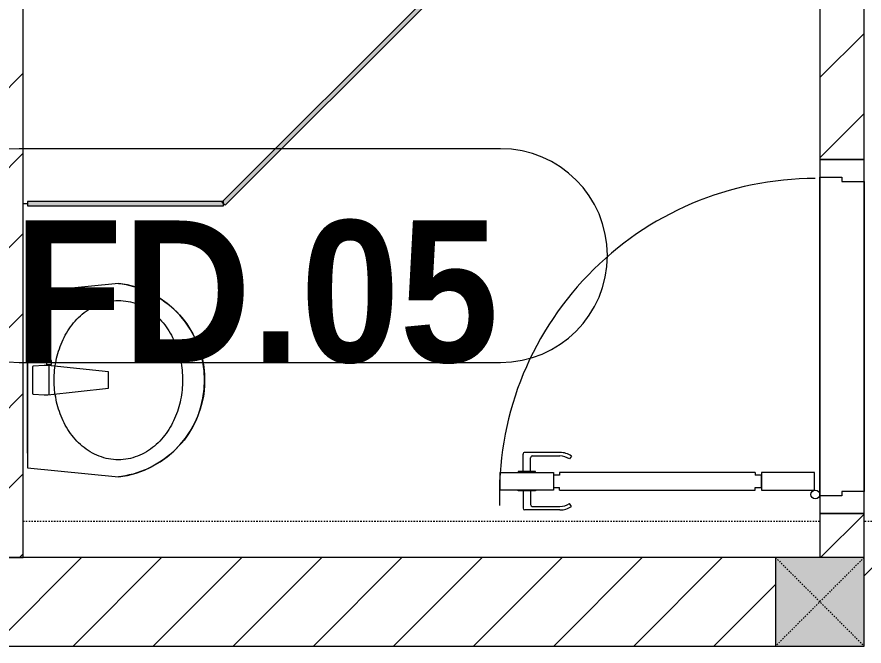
# Model space of a CAD drawing. Header units: millimetres. Extents: x 1591 to 240306, y -15958 to 82755.
# Drawn here: x 83340 to 85254, y 35537 to 36959 of the extents above; entities that cross this region are included whole.
import ezdxf

# ---------------------------------------------------------------- set-up
doc = ezdxf.new("R2010")
doc.units = ezdxf.units.MM
doc.linetypes.add('Dash', pattern=[6, 3, -3])
doc.linetypes.add('Dash 1_8_', pattern=[6.35, 3.175, -3.175])
for name, color, linetype, lineweight in [('0-1', 7, 'Continuous', 5), ('A-AREA', 32, 'Dash 1_8_', 9), ('A-DETL-GENF-1', 9, 'Continuous', 9), ('A-DOOR-1', 254, 'Continuous', 9), ('A-DOOR-2', 9, 'Continuous', 9), ('A-DOOR-IDEN', 31, 'Continuous', 9), ('A-FLOR-2', 9, 'Continuous', 9), ('A-GLAZ-CURT', 52, 'Continuous', 9), ('A-GLAZ-CURT-1', 254, 'Continuous', 9), ('A-GLAZ-CURT-2', 9, 'Continuous', 9), ('A-WALL-1', 253, 'Continuous', 18), ('A-WALL-2', 9, 'Continuous', 9), ('A-WALL-3', 113, 'Continuous', 18), ('A-WALL-PATT-1', 10, 'Continuous', 9), ('A-WALL-PATT-2', 111, 'Continuous', 9), ('P-SANR-FIXT-1', 254, 'Continuous', 9), ('S-COLS', 52, 'Continuous', 9), ('S-COLS-5', 52, 'Continuous', 18), ('S-COLS-HDLN', 52, 'Dash', 9)]:
    doc.layers.add(name, color=color, linetype=linetype, lineweight=lineweight)
doc.styles.add('Arial_B_3', font='arialbd_0.ttf', dxfattribs={"width": 0.9, "height": 320})
pattern_1 = [(45, (0, 0), (-90.50967, 90.50967), [])]

# ---------------------------------------------------------------- blocks, each defined once
blk = doc.blocks.new('DOOR_CW_01 CANH MO-PANEL KINH - DIG_02-800x2200-CỬA NHÔM KÍNH-V105-TKCS_MB TẦNG 3-4')
at = {"layer": 'A-DETL-GENF-1'}
for p, q in [((-347, 772), (-307, 772)), ((-347, 652), (-347, 772)), ((-307, 772), (-307, 652)), ((-349, 731.8), (-347, 731.8)), ((-349, 692.2), (-349, 731.8)), ((-347, 692.2), (-347, 731.8)), ((-307, 692.2), (-307, 731.8)), ((-305, 731.8), (-307, 731.8)), ((-305, 692.2), (-305, 731.8)), ((-392, 637), (-392, 716.5)), ((-349, 720.5), (-388, 720.5)), ((-305, 720.5), (-266, 720.5)), ((-262, 637), (-262, 716.5)), ((-384, 699.5), (-384, 637)), ((-349, 703.5), (-380, 703.5)), ((-347, 692.2), (-349, 692.2)), ((-307, 692.2), (-305, 692.2)), ((-305, 703.5), (-274, 703.5)), ((-270, 699.5), (-270, 637)), ((-307, 652), (-347, 652)), ((-313, 652), (-341, 652)), ((-341, 652), (-341, 638)), ((-313, 638), (-313, 652)), ((-347, 638), (-341, 638)), ((-347, 638), (-347, 196)), ((-307, 638), (-313, 638)), ((-307, 196), (-307, 638)), ((-383.9, 611.2), (-377.3, 615.8)), ((-270.1, 611.2), (-276.7, 615.8)), ((-347, 196), (-341, 196)), ((-341, 196), (-341, 182)), ((-307, 196), (-313, 196)), ((-313, 182), (-313, 196)), ((-307, 182), (-347, 182)), ((-347, 182), (-347, 62)), ((-341, 182), (-313, 182)), ((-307, 62), (-307, 182)), ((-347, 62), (-307, 62))]:
    blk.add_line(p, q, dxfattribs=at)
blk.add_circle((-357, 60), 10, dxfattribs=at)
for centre, radius, start, end in [((-357, 60), 714, 360, 92), ((-388, 716.5), 4, 90, 180), ((-266, 716.5), 4, 0, 90), ((-380, 699.5), 4, 90, 180), ((-274, 699.5), 4, 0, 90), ((-347, 637), 45, 180, 215), ((-347, 637), 37, 180, 215), ((-307, 637), 37, 325, 0), ((-307, 637), 45, 325, 0)]:
    blk.add_arc(centre, radius, start, end, dxfattribs=at)
at = {"layer": 'A-DOOR-2'}
for p, q in [((-360, 50), (-400, 50)), ((-400, 50), (-400, -50)), ((-360, 0), (-360, 50)), ((-357, 50), (-332, 50)), ((400, 50), (360, 50)), ((360, 50), (360, 0)), ((400, -50), (400, 50)), ((-350, 0), (-360, 0)), ((-350, -50), (-350, 0)), ((360, 0), (350, 0)), ((350, 0), (350, -50)), ((-400, -50), (-350, -50)), ((350, -50), (400, -50))]:
    blk.add_line(p, q, dxfattribs=at)
blk = doc.blocks.new('bonruatreo - Chậu rửa-V107-TKCS_MB TẦNG 3-4')
at = {"layer": 'P-SANR-FIXT-1'}
for p, q in [((-218.6, 205), (-198.4, 0)), ((198.4, 0), (218.6, 205)), ((-18.5, 182.5), (-32.2, 52.9)), ((18.5, 182.5), (-18.5, 182.5)), ((33, 45.4), (18.5, 182.5)), ((-35.6, 54.2), (-44.7, 54.2)), ((-44.7, 54.2), (-44.7, 42.8)), ((-44.7, 42.8), (-35.6, 42.8)), ((-35.6, 52.9), (-35.6, 54.2)), ((-32.2, 52.9), (-35.6, 52.9)), ((-35.6, 44.2), (-35.6, 52.9)), ((-35.6, 42.8), (-35.6, 44.2)), ((-35.6, 44.2), (-33.1, 44.2)), ((-32.2, 52.9), (-33.1, 44.2)), ((32.7, 48.5), (-32.7, 48.5)), ((-33, 37.3), (-31.4, 12.2)), ((31.4, 12.2), (33, 37.3)), ((-198.4, 0), (198.4, 0)), ((165, 0), (-165, 0)), ((-30.2, 11), (30.2, 11))]:
    blk.add_line(p, q, dxfattribs=at)
at = {"layer": 'P-SANR-FIXT-1', "flags": 128}
blk.add_lwpolyline([(-218.6, 205), (-217.4, 213.7), (-215.9, 222.4), (-214, 231), (-211.8, 239.5), (-209.3, 247.9), (-206.4, 256.2), (-203.2, 264.4), (-199.6, 272.5), (-195.8, 280.4), (-191.6, 288.1), (-187.1, 295.7), (-182.3, 303.1), (-177.3, 310.3), (-171.9, 317.3), (-166.3, 324.1), (-160.4, 330.6), (-154.2, 336.9), (-147.8, 342.9), (-141.2, 348.7), (-134.3, 354.2), (-127.3, 359.4), (-120, 364.4), (-112.5, 369), (-104.9, 373.4), (-97.1, 377.4), (-89.1, 381.2), (-81, 384.6), (-72.7, 387.6), (-64.4, 390.4), (-55.9, 392.8), (-47.3, 394.8), (-38.7, 396.6), (-30, 397.9), (-21.3, 399), (-12.5, 399.6), (-3.7, 400), (5.1, 399.9), (13.9, 399.6), (22.6, 398.8), (31.4, 397.8), (40.1, 396.3), (48.7, 394.5), (57.2, 392.4), (65.7, 390), (74, 387.2), (82.2, 384.1), (90.3, 380.6), (98.3, 376.8), (106.1, 372.7), (113.7, 368.3), (121.1, 363.6), (128.4, 358.7), (135.4, 353.4), (142.2, 347.8), (148.8, 342), (155.2, 335.9), (161.3, 329.6), (167.2, 323), (172.8, 316.2), (178.1, 309.2), (183.1, 302), (187.8, 294.6), (192.2, 287), (196.4, 279.2), (200.2, 271.3), (203.7, 263.2), (206.8, 255), (209.7, 246.6), (212.2, 238.2), (214.3, 229.7), (216.1, 221.1), (217.6, 212.4), (218.6, 205)], dxfattribs=at)
at = {"layer": 'P-SANR-FIXT-1'}
for centre, radius, start, end in [((0, 180), 220, 6.525, 173.475), ((5.5, 41.4), 38.7, 175.8543, 186.034), ((-5.5, 41.4), 38.7, 353.966, 6.034), ((-30.1, 12.3), 1.3, 183.5997, 268.7722), ((30.1, 12.3), 1.3, 271.2278, 356.4003)]:
    blk.add_arc(centre, radius, start, end, dxfattribs=at)
for points in [[(-180, 205), (-180, 212.4), (-178.6, 227.3), (-172.4, 248.8), (-162.5, 268.9), (-149.4, 287), (-133.8, 303), (-116.1, 316.6), (-96.9, 327.9), (-76.5, 336.8), (-55.2, 343.5), (-33.3, 347.9), (-11.2, 350.1), (11.1, 350.1), (33.3, 347.9), (55.2, 343.5), (76.5, 336.8), (96.9, 327.9), (116.1, 316.6), (133.8, 302.9), (149.5, 287), (162.5, 268.8), (172.4, 248.8), (178.6, 227.3), (180, 212.4), (180, 205)], [(180, 205), (180, 197.6), (178.6, 182.7), (172.4, 161.2), (162.5, 141.2), (149.5, 123), (133.8, 107.1), (116.1, 93.4), (96.9, 82.1), (76.5, 73.2), (55.2, 66.5), (33.3, 62.1), (11.1, 59.9), (-11.2, 59.9), (-33.3, 62.1), (-55.2, 66.5), (-76.5, 73.2), (-96.9, 82.1), (-116.1, 93.4), (-133.8, 107), (-149.4, 123), (-162.5, 141.1), (-172.4, 161.2), (-178.6, 182.7), (-180, 197.6), (-180, 205)]]:
    blk.add_open_spline(points, degree=3, dxfattribs=at)
blk = doc.blocks.new('System Panel - Glazed-647900-TKCS_MB TẦNG 3-4')
at = {"layer": 'A-GLAZ-CURT'}
blk.add_hatch(color=256, dxfattribs=at).paths.add_polyline_path([(-221.3, 5), (-221.3, -5), (221.3, -5), (221.3, 5), (-65.6, 5)])
at = {"layer": 'A-GLAZ-CURT-2'}
for p, q in [((221.3, 5), (-221.3, 5)), ((-221.3, 5), (-221.3, -5)), ((221.3, -5), (221.3, 5)), ((-221.3, -5), (221.3, -5))]:
    blk.add_line(p, q, dxfattribs=at)
blk = doc.blocks.new('System Panel - Glazed-579379-TKCS_MB TẦNG 3-4')
at = {"layer": 'A-GLAZ-CURT'}
blk.add_hatch(color=256, dxfattribs=at).paths.add_polyline_path([(350.6, 5), (-350.6, 5), (-350.6, -5), (350.6, -5)])
at = {"layer": 'A-GLAZ-CURT-2'}
for p, q in [((350.6, 5), (-350.6, 5)), ((-350.6, 5), (-350.6, -5)), ((350.6, -5), (350.6, 5)), ((-350.6, -5), (350.6, -5))]:
    blk.add_line(p, q, dxfattribs=at)
blk = doc.blocks.new('NCV_TKTC_TANG 3 - 4_rvt-2-TKCS_MB TẦNG 3-4')
at = {"layer": 'A-WALL-PATT-1'}
h = blk.add_hatch(dxfattribs=at)
h.set_pattern_fill('FP_1', color=256, style=0, pattern_type=2)
h.set_pattern_definition(pattern_1)
h.paths.add_polyline_path([(72252.6, 35737.4), (72352.6, 35737.4), (72352.6, 37736.9), (72252.6, 37736.9), (72252.6, 35786.5)])
h.paths.add_polyline_path([(72252.6, 37836.9), (72352.6, 37836.9), (72352.6, 40136.9), (72252.6, 40136.9), (72252.6, 37902.9)])
h = blk.add_hatch(dxfattribs=at)
h.set_pattern_fill('FP_1', color=256, style=0, pattern_type=2)
h.set_pattern_definition(pattern_1)
h.paths.add_polyline_path([(74152.6, 35737.4), (74252.6, 35737.4), (74252.6, 35836.9), (74152.6, 35836.9)])
h.paths.add_polyline_path([(74252.6, 36636.9), (74252.6, 37736.9), (74152.6, 37736.9), (74152.6, 36636.9)])
at = {"layer": 'A-FLOR-2'}
for p, q in [((74152.6, 36596.9), (74152.6, 35876.9)), ((74252.6, 36586.9), (74252.6, 35886.9)), ((74252.6, 35886.9), (74252.6, 36586.9)), ((72362.6, 36536.9), (72352.6, 36536.9))]:
    blk.add_line(p, q, dxfattribs=at)
at = {"layer": 'A-WALL-1'}
for p, q in [((72352.6, 35737.4), (72352.6, 37736.9)), ((74152.6, 37736.9), (74152.6, 36636.9)), ((74252.6, 36636.9), (74252.6, 37736.9)), ((74152.6, 36636.9), (74252.6, 36636.9)), ((74252.6, 35836.9), (74152.6, 35836.9)), ((74152.6, 35836.9), (74152.6, 35737.4)), ((74252.6, 35737.4), (74252.6, 35836.9)), ((72252.6, 35737.4), (72352.6, 35737.4))]:
    blk.add_line(p, q, dxfattribs=at)
at = {"layer": 'A-WALL-2'}
for p, q in [((74152.6, 35876.9), (74152.6, 36596.9)), ((74252.6, 36586.9), (74252.6, 35886.9))]:
    blk.add_line(p, q, dxfattribs=at)
at = {"layer": 'A-DOOR-1', "rotation": 89.99999999999886}
blk.add_blockref('DOOR_CW_01 CANH MO-PANEL KINH - DIG_02-800x2200-CỬA NHÔM KÍNH-V105-TKCS_MB TẦNG 3-4', (74202.6, 36236.9), dxfattribs=at)
at = {"layer": 'A-GLAZ-CURT-1', "rotation": 45}
blk.add_blockref('System Panel - Glazed-579379-TKCS_MB TẦNG 3-4', (73053, 36784.8), dxfattribs=at)
at = {"layer": 'A-GLAZ-CURT-1'}
blk.add_blockref('System Panel - Glazed-647900-TKCS_MB TẦNG 3-4', (72583.9, 36536.9), dxfattribs=at)
at = {"layer": 'P-SANR-FIXT-1', "rotation": 270.0000000000001}
blk.add_blockref('bonruatreo - Chậu rửa-V107-TKCS_MB TẦNG 3-4', (72362.6, 36138.3), dxfattribs=at)
blk = doc.blocks.new('G1_SOF - BO TRU - 200x200-3054293-TKCS_MB TẦNG 3-4')
at = {"layer": 'S-COLS'}
blk.add_hatch(color=256, dxfattribs=at).paths.add_polyline_path([(100, -100), (100, 100), (-100, 100), (-100, -100)])
at = {"layer": 'S-COLS-5'}
for p, q in [((100, 100), (-100, 100)), ((-100, 100), (-100, -100)), ((100, -100), (100, 100)), ((-100, -100), (100, -100))]:
    blk.add_line(p, q, dxfattribs=at)
at = {"layer": 'S-COLS-HDLN'}
for p, q in [((100, 100), (-100, -100)), ((-100, 100), (100, -100))]:
    blk.add_line(p, q, dxfattribs=at)
blk = doc.blocks.new('STN_Door Tag - STN_Door Tag-1788670-TKCS_MB TẦNG 3-4')
at = {"layer": 'A-DOOR-IDEN'}
for p, q in [((-3.37, 1.495), (3.431, 1.495)), ((-3.37, -1.524), (3.431, -1.524))]:
    blk.add_line(p, q, dxfattribs=at)
for centre, start, end in [((-3.37, -0.015), 90, 270), ((3.431, -0.015), 270, 90)]:
    blk.add_arc(centre, 1.509, start, end, dxfattribs=at)

msp = doc.modelspace()

# ---------------------------------------------------------------- hatches: boundary and pattern name
at = {"layer": 'A-WALL-PATT-2'}
h = msp.add_hatch(dxfattribs=at)
h.set_pattern_fill('FP_1', color=256, style=0, pattern_type=2)
h.set_pattern_definition([(45, (11001.35, 0), (-90.50967, 90.50967), [])])
h.paths.add_polyline_path([(88072.4, 35537.4), (88253.9, 35537.4), (88253.9, 35737.4), (85254.2, 35737.4), (85254.2, 35537.4)])
h.paths.add_polyline_path([(84848.3, 35537.4), (85054.2, 35537.4), (85054.2, 35737.4), (83103.9, 35737.4), (83103.9, 35537.4), (84042.3, 35537.4)])
h.paths.add_polyline_path([(77054.2, 35537.4), (77203.9, 35537.4), (77203.9, 35737.4), (77054.2, 35737.4), (77054.2, 35543.2)])
h.paths.add_polyline_path([(76854.2, 35537.4), (76854.2, 35737.4), (72053.9, 35737.4), (72053.9, 35537.4), (76788.2, 35537.4)])
h.paths.add_polyline_path([(78400.2, 35537.4), (80054, 35537.4), (80053.9, 35737.4), (78293.9, 35737.4), (78293.9, 35537.4)])
h.paths.add_polyline_path([(81624.3, 35537.4), (82013.9, 35537.4), (82013.9, 35737.4), (80254, 35737.4), (80254, 35537.4)])
h.paths.add_polyline_path([(70340.1, 35537.4), (71853.9, 35537.4), (71853.9, 35737.4), (70093.9, 35737.4), (70093.9, 35537.4)])
h.paths.add_polyline_path([(67453.9, 35537.4), (67453.9, 35737.4), (63854, 35737.4), (63854, 35537.4), (67116.1, 35537.4)])
h.paths.add_polyline_path([(69003.9, 35537.4), (69003.9, 35737.4), (67653.9, 35737.4), (67653.9, 35537.4), (68728.1, 35537.4)])
h.paths.add_polyline_path([(63654, 35537.4), (63653.9, 35737.4), (63503.9, 35737.4), (63503.9, 35537.4)])
h.paths.add_polyline_path([(62413.9, 35537.4), (62413.9, 35737.4), (60654.2, 35737.4), (60654.2, 35537.4), (62280, 35537.4)])
h.paths.add_polyline_path([(57443.9, 35537.4), (60454.2, 35537.4), (60454.2, 35737.4), (55654, 35737.4), (55654, 35537.4), (56637.9, 35537.4)])

# ---------------------------------------------------------------- linework, layer by layer
at = {"layer": 'A-AREA'}
for p, q in [((85153.9, 35818.8), (83353.9, 35818.8)), ((86668.9, 35818.8), (85253.9, 35818.8))]:
    msp.add_line(p, q, dxfattribs=at)
at = {"layer": 'A-WALL-3'}
for p, q in [((85054.2, 35737.4), (83103.9, 35737.4)), ((83103.9, 35537.4), (85054.2, 35537.4))]:
    msp.add_line(p, q, dxfattribs=at)

# ---------------------------------------------------------------- block references
at = {"layer": '0-1'}
msp.add_blockref('NCV_TKTC_TANG 3 - 4_rvt-2-TKCS_MB TẦNG 3-4', (11001.4, 0), dxfattribs=at)
at = {"layer": 'A-DOOR-IDEN', "xscale": 159.9999999999999, "yscale": 159.9999999999999, "zscale": 159.9999999999999}
msp.add_blockref('STN_Door Tag - STN_Door Tag-1788670-TKCS_MB TẦNG 3-4', (83883.8, 36422.2), dxfattribs=at)
at = {"layer": 'S-COLS'}
msp.add_blockref('G1_SOF - BO TRU - 200x200-3054293-TKCS_MB TẦNG 3-4', (85154.2, 35637.4), dxfattribs=at)

# ---------------------------------------------------------------- texts
at = {"layer": 'A-DOOR-IDEN', "insert": (83880.6, 36336.8), "char_height": 320, "width": 1124.64, "attachment_point": 5, "line_spacing_factor": 0.936439, "style": 'Arial_B_3'}
msp.add_mtext('\\pt7.2,14.4,21.6,28.8,36,43.2,50.4,57.6,64.8,72,79.2,86.4,93.6,100.8,108,115.2,122.4,129.6,136.8,144,151.2,158.4,165.6,172.8,180,187.2,194.4,201.6,208.8,216,223.2,230.4;FD.05', dxfattribs=at)

doc.saveas('drawing.dxf')
